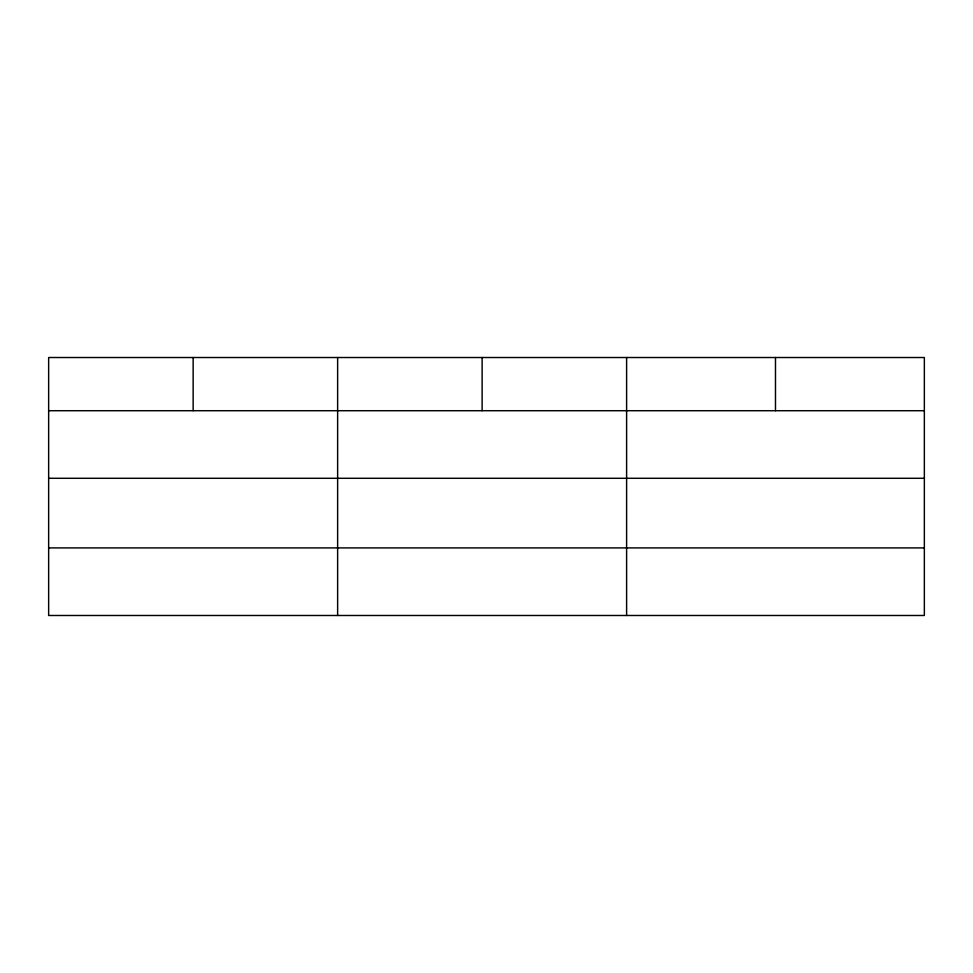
<?xml version="1.0" encoding="UTF-8"?>
<svg xmlns="http://www.w3.org/2000/svg" width="973" height="973" viewBox="0 0 973 973"><rect width="100%" height="100%" fill="white"/><g stroke="black" fill="none" stroke-linecap="round" stroke-linejoin="round"><path stroke-width="1.46" d="M924.35 478.29L924.35 357.517L48.65 357.517L48.65 615.483L924.35 615.483L924.35 478.29L48.65 478.29M48.65 410.715L924.35 410.715M48.65 547.908L924.35 547.908M775.481 357.517L775.481 410.715M626.612 357.517L626.612 615.483M482.121 357.517L482.121 410.715M337.631 357.517L337.631 615.483M193.141 357.517L193.141 410.715"/></g></svg>
